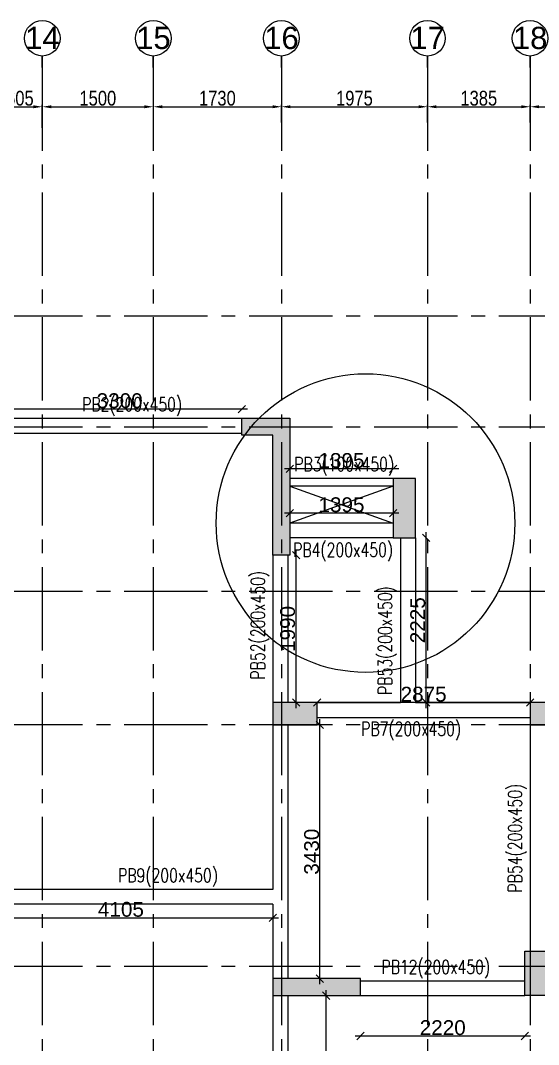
# Model space of a CAD drawing. Header units: millimetres. Extents: x 1277257 to 1543892, y 206696 to 309376.
# Drawn here: x 1384416 to 1391415, y 245724 to 259559 of the extents above; entities that cross this region are included whole.
import ezdxf
from ezdxf.enums import TextEntityAlignment as Align

# ---------------------------------------------------------------- set-up
doc = ezdxf.new("R2010")
doc.units = ezdxf.units.MM
doc.header["$LTSCALE"] = 500
doc.header["$MEASUREMENT"] = 0
doc.header["$PDMODE"] = 34
doc.linetypes.add('Site$0$CENTER2', pattern=[1.125, 0.75, -0.125, 0.125, -0.125])
doc.layers.get('Defpoints').update_dxf_attribs({"lineweight": 0})
for name, color, linetype, lineweight in [('CUT OUT', 1, 'Continuous', 13), ('GRID NO.', 7, 'Continuous', 20), ('TOWER COL HATCH', 253, 'Continuous', 20)]:
    doc.layers.add(name, color=color, linetype=linetype, lineweight=lineweight)
for name, color, linetype in [('GRID', 7, 'Continuous'), ('GRID DIM', 7, 'Continuous'), ('S-COLUMN-HATCH', 253, 'Continuous'), ('S-FRAMING PLAN', 4, 'Continuous'), ('T BEAM N', 3, 'Continuous'), ('TOWER AREA COLUMN.', 6, 'Continuous')]:
    doc.layers.add(name, color=color, linetype=linetype)
doc.styles.add('3mm', font='arial.ttf')
doc.styles.add('D50', font='arial.ttf', dxfattribs={"width": 0.8})
doc.styles.add('S-T', font='romans.shx')
doc.dimstyles.new('INNER DIM', dxfattribs={"dimtxt": 200, "dimasz": 120, "dimexe": 25, "dimexo": 25, "dimgap": 12, "dimtad": 1, "dimdec": 0, "dimrnd": 5, "dimzin": 0, "dimdsep": 46, "dimtxsty": 'D50', "dimcen": 0.09, "dimdle": 25, "dimclrt": 6, "dimadec": 0, "dimazin": 0, "dimtfac": 1, "dimtdec": 0, "dimtofl": 0, "dimtmove": 1, "dimatfit": 3, "dimfxl": 75, "dimtolj": 1, "dimtzin": 0, "dimarcsym": 0})
doc.dimstyles.new('PARAMVEER', dxfattribs={"dimtxt": 200, "dimasz": 100, "dimexe": 0, "dimexo": 25, "dimgap": 10, "dimtad": 1, "dimdec": 0, "dimrnd": 5, "dimzin": 0, "dimdsep": 46, "dimtxsty": '3mm', "dimblk": 'OBLIQUE', "dimcen": 0.09, "dimdle": 75, "dimclrd": 1, "dimclre": 1, "dimclrt": 3, "dimadec": 0, "dimazin": 0, "dimtfac": 1, "dimtdec": 0, "dimtmove": 1, "dimatfit": 3, "dimfxl": 100, "dimtolj": 1, "dimtzin": 0, "dimlwd": 18, "dimlwe": 5, "dimarcsym": 0})

# ---------------------------------------------------------------- blocks, each defined once
blk = doc.blocks.new('RW2952R')
at = {"layer": 'CUT OUT', "color": 1, "ltscale": 10}
for p, q in [((1389451, 253269), (1388056, 252769)), ((1388056, 253269), (1389451, 252769))]:
    blk.add_line(p, q, dxfattribs=at)
at = {"layer": 'S-FRAMING PLAN', "color": 3, "linetype": 'ByBlock', "lineweight": 20, "ltscale": 10}
for p, q in [((1384106, 254184), (1387406, 254184)), ((1384106, 253984), (1387406, 253984)), ((1389451, 253369), (1388056, 253369)), ((1389451, 253269), (1388056, 253269)), ((1389451, 252769), (1388056, 252769)), ((1389451, 252569), (1388056, 252569)), ((1389551, 252569), (1389551, 250344)), ((1389751, 252569), (1389751, 250344)), ((1387826, 252334), (1387826, 250344)), ((1388026, 252334), (1388026, 250344)), ((1388426, 250344), (1389551, 250344)), ((1389751, 250344), (1391301, 250344)), ((1388426, 250144), (1391301, 250144)), ((1387826, 250044), (1387826, 247819)), ((1388026, 250044), (1388026, 246614)), ((1391301, 250044), (1391301, 246984)), ((1387826, 247819), (1383721, 247819)), ((1387826, 247619), (1383721, 247619)), ((1387826, 247619), (1387826, 246614)), ((1389010, 246584), (1391231, 246584)), ((1387826, 246384), (1387826, 243244)), ((1388026, 246384), (1388026, 243244)), ((1389010, 246384), (1391231, 246384))]:
    blk.add_line(p, q, dxfattribs=at)
blk = doc.blocks.new('GRID MARK')
at = {"layer": 'GRID NO.', "const_width": 50}
blk.add_lwpolyline([(0, -541), (0, -891)], dxfattribs=at)
at = {"layer": 'GRID NO.'}
blk.add_circle((0, 0), 541, dxfattribs=at)
at = {"layer": 'GRID NO.', "style": 'D50', "width": 0.8}
blk.add_attdef('Y1', text='', height=500, dxfattribs=at).set_placement((-33, -267), align=Align.CENTER)
blk = doc.blocks.new('*D21')
at = {"layer": 'Defpoints', "color": 0, "linetype": 'Continuous', "transparency": 16777216}
for p in [(1384711, 258393), (1384106, 258082), (1384711, 258082)]:
    blk.add_point(p, dxfattribs=at)
at = {"layer": 'GRID DIM', "color": 0, "linetype": 'Continuous', "lineweight": -2, "transparency": 16777216}
for p, q in [((1384106, 258107), (1384106, 258418)), ((1384711, 258107), (1384711, 258418))]:
    blk.add_line(p, q, dxfattribs=at)
at = {"layer": 'GRID DIM', "linetype": 'Continuous', "lineweight": -2, "transparency": 16777216}
blk.add_line((1384226, 258393), (1384591, 258393), dxfattribs=at)
at = {"layer": 'GRID DIM', "linetype": 'Continuous', "transparency": 16777216}
for points in [[(1384226, 258413), (1384226, 258373), (1384106, 258393)], [(1384591, 258413), (1384591, 258373), (1384711, 258393)]]:
    blk.add_solid(points, dxfattribs=at)
at = {"layer": 'GRID DIM', "linetype": 'Continuous', "transparency": 16777216, "insert": (1384408, 258507), "char_height": 200, "attachment_point": 5, "style": 'D50'}
blk.add_mtext('\\A1;605', dxfattribs=at)
blk = doc.blocks.new('*D22')
at = {"layer": 'Defpoints', "color": 0, "linetype": 'Continuous', "transparency": 16777216}
for p in [(1386211, 258393), (1386211, 258155), (1384711, 258082)]:
    blk.add_point(p, dxfattribs=at)
at = {"layer": 'GRID DIM', "color": 0, "linetype": 'Continuous', "lineweight": -2, "transparency": 16777216}
for p, q in [((1384711, 258107), (1384711, 258418)), ((1386211, 258180), (1386211, 258418))]:
    blk.add_line(p, q, dxfattribs=at)
at = {"layer": 'GRID DIM', "linetype": 'Continuous', "lineweight": -2, "transparency": 16777216}
blk.add_line((1384831, 258393), (1386091, 258393), dxfattribs=at)
at = {"layer": 'GRID DIM', "linetype": 'Continuous', "transparency": 16777216}
for points in [[(1384831, 258413), (1384831, 258373), (1384711, 258393)], [(1386091, 258413), (1386091, 258373), (1386211, 258393)]]:
    blk.add_solid(points, dxfattribs=at)
at = {"layer": 'GRID DIM', "linetype": 'Continuous', "transparency": 16777216, "insert": (1385461, 258507), "char_height": 200, "attachment_point": 5, "style": 'D50'}
blk.add_mtext('\\A1;1500', dxfattribs=at)
blk = doc.blocks.new('*D23')
at = {"layer": 'Defpoints', "color": 0, "linetype": 'Continuous', "transparency": 16777216}
for p in [(1387941, 258393), (1386211, 258155), (1387941, 258155)]:
    blk.add_point(p, dxfattribs=at)
at = {"layer": 'GRID DIM', "color": 0, "linetype": 'Continuous', "lineweight": -2, "transparency": 16777216}
for p, q in [((1386211, 258180), (1386211, 258418)), ((1387941, 258180), (1387941, 258418))]:
    blk.add_line(p, q, dxfattribs=at)
at = {"layer": 'GRID DIM', "linetype": 'Continuous', "lineweight": -2, "transparency": 16777216}
blk.add_line((1386331, 258393), (1387821, 258393), dxfattribs=at)
at = {"layer": 'GRID DIM', "linetype": 'Continuous', "transparency": 16777216}
for points in [[(1386331, 258413), (1386331, 258373), (1386211, 258393)], [(1387821, 258413), (1387821, 258373), (1387941, 258393)]]:
    blk.add_solid(points, dxfattribs=at)
at = {"layer": 'GRID DIM', "linetype": 'Continuous', "transparency": 16777216, "insert": (1387076, 258507), "char_height": 200, "attachment_point": 5, "style": 'D50'}
blk.add_mtext('\\A1;1730', dxfattribs=at)
blk = doc.blocks.new('*D24')
at = {"layer": 'Defpoints', "color": 0, "linetype": 'Continuous', "transparency": 16777216}
for p in [(1389916, 258393), (1387941, 258155), (1389916, 258155)]:
    blk.add_point(p, dxfattribs=at)
at = {"layer": 'GRID DIM', "color": 0, "linetype": 'Continuous', "lineweight": -2, "transparency": 16777216}
for p, q in [((1387941, 258180), (1387941, 258418)), ((1389916, 258180), (1389916, 258418))]:
    blk.add_line(p, q, dxfattribs=at)
at = {"layer": 'GRID DIM', "linetype": 'Continuous', "lineweight": -2, "transparency": 16777216}
blk.add_line((1388061, 258393), (1389796, 258393), dxfattribs=at)
at = {"layer": 'GRID DIM', "linetype": 'Continuous', "transparency": 16777216}
for points in [[(1388061, 258413), (1388061, 258373), (1387941, 258393)], [(1389796, 258413), (1389796, 258373), (1389916, 258393)]]:
    blk.add_solid(points, dxfattribs=at)
at = {"layer": 'GRID DIM', "linetype": 'Continuous', "transparency": 16777216, "insert": (1388928, 258507), "char_height": 200, "attachment_point": 5, "style": 'D50'}
blk.add_mtext('\\A1;1975', dxfattribs=at)
blk = doc.blocks.new('*D25')
at = {"layer": 'Defpoints', "color": 0, "linetype": 'Continuous', "transparency": 16777216}
for p in [(1391301, 258393), (1389916, 258155), (1391301, 258155)]:
    blk.add_point(p, dxfattribs=at)
at = {"layer": 'GRID DIM', "color": 0, "linetype": 'Continuous', "lineweight": -2, "transparency": 16777216}
for p, q in [((1389916, 258180), (1389916, 258418)), ((1391301, 258180), (1391301, 258418))]:
    blk.add_line(p, q, dxfattribs=at)
at = {"layer": 'GRID DIM', "linetype": 'Continuous', "lineweight": -2, "transparency": 16777216}
blk.add_line((1390036, 258393), (1391181, 258393), dxfattribs=at)
at = {"layer": 'GRID DIM', "linetype": 'Continuous', "transparency": 16777216}
for points in [[(1390036, 258413), (1390036, 258373), (1389916, 258393)], [(1391181, 258413), (1391181, 258373), (1391301, 258393)]]:
    blk.add_solid(points, dxfattribs=at)
at = {"layer": 'GRID DIM', "linetype": 'Continuous', "transparency": 16777216, "insert": (1390608, 258507), "char_height": 200, "attachment_point": 5, "style": 'D50'}
blk.add_mtext('\\A1;1385', dxfattribs=at)
blk = doc.blocks.new('*D26')
at = {"layer": 'Defpoints', "color": 0, "linetype": 'Continuous', "transparency": 16777216}
for p in [(1394831, 258393), (1391301, 258155), (1394831, 257871)]:
    blk.add_point(p, dxfattribs=at)
at = {"layer": 'GRID DIM', "color": 0, "linetype": 'Continuous', "lineweight": -2, "transparency": 16777216}
for p, q in [((1391301, 258180), (1391301, 258418)), ((1394831, 257896), (1394831, 258418))]:
    blk.add_line(p, q, dxfattribs=at)
at = {"layer": 'GRID DIM', "linetype": 'Continuous', "lineweight": -2, "transparency": 16777216}
blk.add_line((1391421, 258393), (1394711, 258393), dxfattribs=at)
at = {"layer": 'GRID DIM', "linetype": 'Continuous', "transparency": 16777216}
for points in [[(1391421, 258413), (1391421, 258373), (1391301, 258393)], [(1394711, 258413), (1394711, 258373), (1394831, 258393)]]:
    blk.add_solid(points, dxfattribs=at)
at = {"layer": 'GRID DIM', "linetype": 'Continuous', "transparency": 16777216, "insert": (1393066, 258507), "char_height": 200, "attachment_point": 5, "style": 'D50'}
blk.add_mtext('\\A1;3530', dxfattribs=at)
blk = doc.blocks.new('3tgra')
at = {"layer": 'TOWER COL HATCH'}
h = blk.add_hatch(color=253, dxfattribs=at)
h.dxf.hatch_style = 1
h.paths.add_polyline_path([(1387406, 93642), (1388056, 93642), (1388056, 91792), (1387826, 91792), (1387826, 93412), (1387406, 93412)])
h = blk.add_hatch(color=253, dxfattribs=at)
h.dxf.hatch_style = 1
h.paths.add_polyline_path([(1389451, 92027), (1389751, 92027), (1389751, 92827), (1389451, 92827)])
h = blk.add_hatch(color=253, dxfattribs=at)
h.dxf.hatch_style = 1
h.paths.add_polyline_path([(1388426, 89502), (1388426, 89802), (1387826, 89802), (1387826, 89502)])
h = blk.add_hatch(color=253, dxfattribs=at)
h.dxf.hatch_style = 1
h.paths.add_polyline_path([(1391901, 89502), (1391901, 89802), (1391301, 89802), (1391301, 89502)])
h = blk.add_hatch(color=253, dxfattribs=at)
h.dxf.hatch_style = 1
h.paths.add_polyline_path([(1391531, 85842), (1391231, 85842), (1391231, 86442), (1391531, 86442)])
h = blk.add_hatch(color=253, dxfattribs=at)
h.dxf.hatch_style = 1
h.paths.add_polyline_path([(1389011, 85842), (1389011, 86072), (1387826, 86072), (1387826, 85842)])
at = {"layer": 'TOWER AREA COLUMN.', "color": 4}
blk.add_lwpolyline([(1387406, 93642), (1388056, 93642), (1388056, 91792), (1387826, 91792), (1387826, 93412), (1387406, 93412), (1387406, 93642)], dxfattribs=at)
for points in [[(1389451, 92027), (1389751, 92027), (1389751, 92827), (1389451, 92827)], [(1388426, 89502), (1388426, 89802), (1387826, 89802), (1387826, 89502)], [(1391901, 89502), (1391901, 89802), (1391301, 89802), (1391301, 89502)], [(1391531, 85842), (1391231, 85842), (1391231, 86442), (1391531, 86442)], [(1389011, 85842), (1389011, 86072), (1387826, 86072), (1387826, 85842)]]:
    blk.add_lwpolyline(points, close=True, dxfattribs=at)
blk = doc.blocks.new('_Oblique')
at = {"color": 0, "linetype": 'ByBlock', "lineweight": -2}
blk.add_line((-0.5, -0.5), (0.5, 0.5), dxfattribs=at)
blk = doc.blocks.new('*D351')
at = {"layer": 'Defpoints', "color": 0, "ltscale": 10, "transparency": 16777216}
for p in [(1388026, 246384), (1388545, 246384), (1388026, 243244)]:
    blk.add_point(p, dxfattribs=at)
at = {"layer": 'S-COLUMN-HATCH', "color": 1, "linetype": 'Continuous', "lineweight": 18, "ltscale": 10, "transparency": 16777216}
blk.add_line((1388545, 243169), (1388545, 246459), dxfattribs=at)
at = {"layer": 'S-COLUMN-HATCH', "color": 3, "linetype": 'Continuous', "lineweight": 5, "ltscale": 10, "transparency": 16777216}
for p, q in [((1388545, 246384), (1388545, 246384)), ((1388545, 243244), (1388545, 243244))]:
    blk.add_line(p, q, dxfattribs=at)
at = {"layer": 'S-COLUMN-HATCH', "color": 1, "lineweight": 18, "ltscale": 10, "transparency": 16777216, "xscale": 100, "yscale": 100, "zscale": 100}
for p, rotation in [((1388545, 246384), 90), ((1388545, 243244), 270)]:
    blk.add_blockref('_Oblique', p, dxfattribs=dict(at, rotation=rotation))
at = {"layer": 'S-COLUMN-HATCH', "color": 1, "ltscale": 10, "transparency": 16777216, "insert": (1388433, 244814), "char_height": 200, "attachment_point": 5, "rotation": 90, "style": '3mm'}
blk.add_mtext('\\A1;3140', dxfattribs=at)
blk = doc.blocks.new('*D352')
at = {"layer": 'Defpoints', "color": 0, "ltscale": 10, "transparency": 16777216}
for p in [(1388026, 250044), (1388462, 250044), (1388026, 246614)]:
    blk.add_point(p, dxfattribs=at)
at = {"layer": 'S-COLUMN-HATCH', "color": 1, "linetype": 'Continuous', "lineweight": 18, "ltscale": 10, "transparency": 16777216}
blk.add_line((1388462, 246539), (1388462, 250119), dxfattribs=at)
at = {"layer": 'S-COLUMN-HATCH', "color": 3, "linetype": 'Continuous', "lineweight": 5, "ltscale": 10, "transparency": 16777216}
for p, q in [((1388462, 250044), (1388462, 250044)), ((1388462, 246614), (1388462, 246614))]:
    blk.add_line(p, q, dxfattribs=at)
at = {"layer": 'S-COLUMN-HATCH', "color": 1, "lineweight": 18, "ltscale": 10, "transparency": 16777216, "xscale": 100, "yscale": 100, "zscale": 100}
for p, rotation in [((1388462, 250044), 90), ((1388462, 246614), 270)]:
    blk.add_blockref('_Oblique', p, dxfattribs=dict(at, rotation=rotation))
at = {"layer": 'S-COLUMN-HATCH', "color": 1, "ltscale": 10, "transparency": 16777216, "insert": (1388350, 248329), "char_height": 200, "attachment_point": 5, "rotation": 90, "style": '3mm'}
blk.add_mtext('\\A1;3430', dxfattribs=at)
blk = doc.blocks.new('*D353')
at = {"layer": 'Defpoints', "color": 0, "ltscale": 10, "transparency": 16777216}
for p in [(1388026, 252334), (1388139, 252334), (1388026, 250344)]:
    blk.add_point(p, dxfattribs=at)
at = {"layer": 'S-COLUMN-HATCH', "color": 1, "linetype": 'Continuous', "lineweight": 18, "ltscale": 10, "transparency": 16777216}
blk.add_line((1388139, 250269), (1388139, 252409), dxfattribs=at)
at = {"layer": 'S-COLUMN-HATCH', "color": 3, "linetype": 'Continuous', "lineweight": 5, "ltscale": 10, "transparency": 16777216}
for p, q in [((1388138, 252334), (1388139, 252334)), ((1388138, 250344), (1388139, 250344))]:
    blk.add_line(p, q, dxfattribs=at)
at = {"layer": 'S-COLUMN-HATCH', "color": 1, "lineweight": 18, "ltscale": 10, "transparency": 16777216, "xscale": 100, "yscale": 100, "zscale": 100}
for p, rotation in [((1388139, 252334), 90), ((1388139, 250344), 270)]:
    blk.add_blockref('_Oblique', p, dxfattribs=dict(at, rotation=rotation))
at = {"layer": 'S-COLUMN-HATCH', "color": 1, "ltscale": 10, "transparency": 16777216, "insert": (1388026, 251339), "char_height": 200, "attachment_point": 5, "rotation": 90, "style": '3mm'}
blk.add_mtext('\\A1;1990', dxfattribs=at)
blk = doc.blocks.new('*D354')
at = {"layer": 'Defpoints', "color": 0, "ltscale": 10, "transparency": 16777216}
for p in [(1388056, 253501), (1388056, 253369), (1389451, 253369)]:
    blk.add_point(p, dxfattribs=at)
at = {"layer": 'S-COLUMN-HATCH', "color": 1, "linetype": 'Continuous', "lineweight": 18, "ltscale": 10, "transparency": 16777216}
blk.add_line((1389526, 253501), (1387981, 253501), dxfattribs=at)
at = {"layer": 'S-COLUMN-HATCH', "color": 3, "linetype": 'Continuous', "lineweight": 5, "ltscale": 10, "transparency": 16777216}
for p, q in [((1388056, 253500), (1388056, 253501)), ((1389451, 253500), (1389451, 253501))]:
    blk.add_line(p, q, dxfattribs=at)
at = {"layer": 'S-COLUMN-HATCH', "color": 1, "lineweight": 18, "ltscale": 10, "transparency": 16777216, "xscale": 100, "yscale": 100, "zscale": 100, "rotation": 180}
blk.add_blockref('_Oblique', (1388056, 253501), dxfattribs=at)
at = {"layer": 'S-COLUMN-HATCH', "color": 1, "lineweight": 18, "ltscale": 10, "transparency": 16777216, "xscale": 100, "yscale": 100, "zscale": 100}
blk.add_blockref('_Oblique', (1389451, 253501), dxfattribs=at)
at = {"layer": 'S-COLUMN-HATCH', "color": 1, "ltscale": 10, "transparency": 16777216, "insert": (1388753, 253613), "char_height": 200, "attachment_point": 5, "style": '3mm'}
blk.add_mtext('\\A1;1395', dxfattribs=at)
blk = doc.blocks.new('*D355')
at = {"layer": 'Defpoints', "color": 0, "ltscale": 10, "transparency": 16777216}
for p in [(1388056, 252902), (1388056, 252769), (1389451, 252769)]:
    blk.add_point(p, dxfattribs=at)
at = {"layer": 'S-COLUMN-HATCH', "color": 1, "linetype": 'Continuous', "lineweight": 18, "ltscale": 10, "transparency": 16777216}
blk.add_line((1389526, 252902), (1387981, 252902), dxfattribs=at)
at = {"layer": 'S-COLUMN-HATCH', "color": 3, "linetype": 'Continuous', "lineweight": 5, "ltscale": 10, "transparency": 16777216}
for p, q in [((1388056, 252902), (1388056, 252902)), ((1389451, 252902), (1389451, 252902))]:
    blk.add_line(p, q, dxfattribs=at)
at = {"layer": 'S-COLUMN-HATCH', "color": 1, "lineweight": 18, "ltscale": 10, "transparency": 16777216, "xscale": 100, "yscale": 100, "zscale": 100, "rotation": 180}
blk.add_blockref('_Oblique', (1388056, 252902), dxfattribs=at)
at = {"layer": 'S-COLUMN-HATCH', "color": 1, "lineweight": 18, "ltscale": 10, "transparency": 16777216, "xscale": 100, "yscale": 100, "zscale": 100}
blk.add_blockref('_Oblique', (1389451, 252902), dxfattribs=at)
at = {"layer": 'S-COLUMN-HATCH', "color": 1, "ltscale": 10, "transparency": 16777216, "insert": (1388753, 253015), "char_height": 200, "attachment_point": 5, "style": '3mm'}
blk.add_mtext('\\A1;1395', dxfattribs=at)
blk = doc.blocks.new('*D356')
at = {"layer": 'Defpoints', "color": 0, "ltscale": 10, "transparency": 16777216}
for p in [(1384106, 254309), (1384106, 254184), (1387406, 254184)]:
    blk.add_point(p, dxfattribs=at)
at = {"layer": 'S-COLUMN-HATCH', "color": 1, "linetype": 'Continuous', "lineweight": 18, "ltscale": 10, "transparency": 16777216}
blk.add_line((1387481, 254309), (1384031, 254309), dxfattribs=at)
at = {"layer": 'S-COLUMN-HATCH', "color": 3, "linetype": 'Continuous', "lineweight": 5, "ltscale": 10, "transparency": 16777216}
for p, q in [((1384106, 254309), (1384106, 254309)), ((1387406, 254309), (1387406, 254309))]:
    blk.add_line(p, q, dxfattribs=at)
at = {"layer": 'S-COLUMN-HATCH', "color": 1, "lineweight": 18, "ltscale": 10, "transparency": 16777216, "xscale": 100, "yscale": 100, "zscale": 100, "rotation": 180}
blk.add_blockref('_Oblique', (1384106, 254309), dxfattribs=at)
at = {"layer": 'S-COLUMN-HATCH', "color": 1, "lineweight": 18, "ltscale": 10, "transparency": 16777216, "xscale": 100, "yscale": 100, "zscale": 100}
blk.add_blockref('_Oblique', (1387406, 254309), dxfattribs=at)
at = {"layer": 'S-COLUMN-HATCH', "color": 1, "ltscale": 10, "transparency": 16777216, "insert": (1385756, 254421), "char_height": 200, "attachment_point": 5, "style": '3mm'}
blk.add_mtext('\\A1;3300', dxfattribs=at)
blk = doc.blocks.new('*D378')
at = {"layer": 'Defpoints', "color": 0, "ltscale": 10, "transparency": 16777216}
for p in [(1388426, 250344), (1388426, 250144), (1391301, 250144)]:
    blk.add_point(p, dxfattribs=at)
at = {"layer": 'S-COLUMN-HATCH', "color": 1, "linetype": 'Continuous', "lineweight": 18, "ltscale": 10, "transparency": 16777216}
blk.add_line((1391376, 250344), (1388351, 250344), dxfattribs=at)
at = {"layer": 'S-COLUMN-HATCH', "color": 3, "linetype": 'Continuous', "lineweight": 5, "ltscale": 10, "transparency": 16777216}
for p, q in [((1388426, 250344), (1388426, 250344)), ((1391301, 250344), (1391301, 250344))]:
    blk.add_line(p, q, dxfattribs=at)
at = {"layer": 'S-COLUMN-HATCH', "color": 1, "lineweight": 18, "ltscale": 10, "transparency": 16777216, "xscale": 100, "yscale": 100, "zscale": 100, "rotation": 180}
blk.add_blockref('_Oblique', (1388426, 250344), dxfattribs=at)
at = {"layer": 'S-COLUMN-HATCH', "color": 1, "lineweight": 18, "ltscale": 10, "transparency": 16777216, "xscale": 100, "yscale": 100, "zscale": 100}
blk.add_blockref('_Oblique', (1391301, 250344), dxfattribs=at)
at = {"layer": 'S-COLUMN-HATCH', "color": 1, "ltscale": 10, "transparency": 16777216, "insert": (1389863, 250456), "char_height": 200, "attachment_point": 5, "style": '3mm'}
blk.add_mtext('\\A1;2875', dxfattribs=at)
blk = doc.blocks.new('*D379')
at = {"layer": 'Defpoints', "color": 0, "ltscale": 10, "transparency": 16777216}
for p in [(1391301, 250049), (1391901, 250049), (1391301, 246984)]:
    blk.add_point(p, dxfattribs=at)
at = {"layer": 'S-COLUMN-HATCH', "color": 3, "linetype": 'Continuous', "lineweight": 5, "ltscale": 10, "transparency": 16777216}
for p, q in [((1391900, 250049), (1391901, 250049)), ((1391900, 246984), (1391901, 246984))]:
    blk.add_line(p, q, dxfattribs=at)
at = {"layer": 'S-COLUMN-HATCH', "color": 1, "linetype": 'Continuous', "lineweight": 18, "ltscale": 10, "transparency": 16777216}
blk.add_line((1391901, 246909), (1391901, 250124), dxfattribs=at)
at = {"layer": 'S-COLUMN-HATCH', "color": 1, "lineweight": 18, "ltscale": 10, "transparency": 16777216, "xscale": 100, "yscale": 100, "zscale": 100}
for p, rotation in [((1391901, 250049), 90), ((1391901, 246984), 270)]:
    blk.add_blockref('_Oblique', p, dxfattribs=dict(at, rotation=rotation))
at = {"layer": 'S-COLUMN-HATCH', "color": 1, "ltscale": 10, "transparency": 16777216, "insert": (1391788, 248516), "char_height": 200, "attachment_point": 5, "rotation": 90, "style": '3mm'}
blk.add_mtext('\\A1;3065', dxfattribs=at)
blk = doc.blocks.new('*D380')
at = {"layer": 'Defpoints', "color": 0, "ltscale": 10, "transparency": 16777216}
for p in [(1389011, 246384), (1391231, 246384), (1389011, 245839)]:
    blk.add_point(p, dxfattribs=at)
at = {"layer": 'S-COLUMN-HATCH', "color": 1, "linetype": 'Continuous', "lineweight": 18, "ltscale": 10, "transparency": 16777216}
blk.add_line((1391306, 245839), (1388936, 245839), dxfattribs=at)
at = {"layer": 'S-COLUMN-HATCH', "color": 3, "linetype": 'Continuous', "lineweight": 5, "ltscale": 10, "transparency": 16777216}
for p, q in [((1389011, 245839), (1389011, 245839)), ((1391231, 245839), (1391231, 245839))]:
    blk.add_line(p, q, dxfattribs=at)
at = {"layer": 'S-COLUMN-HATCH', "color": 1, "lineweight": 18, "ltscale": 10, "transparency": 16777216, "xscale": 100, "yscale": 100, "zscale": 100, "rotation": 180}
blk.add_blockref('_Oblique', (1389011, 245839), dxfattribs=at)
at = {"layer": 'S-COLUMN-HATCH', "color": 1, "lineweight": 18, "ltscale": 10, "transparency": 16777216, "xscale": 100, "yscale": 100, "zscale": 100}
blk.add_blockref('_Oblique', (1391231, 245839), dxfattribs=at)
at = {"layer": 'S-COLUMN-HATCH', "color": 1, "ltscale": 10, "transparency": 16777216, "insert": (1390121, 245951), "char_height": 200, "attachment_point": 5, "style": '3mm'}
blk.add_mtext('\\A1;2220', dxfattribs=at)
blk = doc.blocks.new('*D415')
at = {"layer": 'Defpoints', "color": 0, "ltscale": 10, "transparency": 16777216}
for p in [(1383721, 247619), (1387826, 247619), (1387826, 247437)]:
    blk.add_point(p, dxfattribs=at)
at = {"layer": 'S-COLUMN-HATCH', "color": 1, "linetype": 'Continuous', "lineweight": 18, "ltscale": 10, "transparency": 16777216}
blk.add_line((1383646, 247437), (1387901, 247437), dxfattribs=at)
at = {"layer": 'S-COLUMN-HATCH', "color": 3, "linetype": 'Continuous', "lineweight": 5, "ltscale": 10, "transparency": 16777216}
for p, q in [((1383721, 247437), (1383721, 247437)), ((1387826, 247437), (1387826, 247437))]:
    blk.add_line(p, q, dxfattribs=at)
at = {"layer": 'S-COLUMN-HATCH', "color": 1, "lineweight": 18, "ltscale": 10, "transparency": 16777216, "xscale": 100, "yscale": 100, "zscale": 100, "rotation": 180}
blk.add_blockref('_Oblique', (1383721, 247437), dxfattribs=at)
at = {"layer": 'S-COLUMN-HATCH', "color": 1, "lineweight": 18, "ltscale": 10, "transparency": 16777216, "xscale": 100, "yscale": 100, "zscale": 100}
blk.add_blockref('_Oblique', (1387826, 247437), dxfattribs=at)
at = {"layer": 'S-COLUMN-HATCH', "color": 1, "ltscale": 10, "transparency": 16777216, "insert": (1385773, 247549), "char_height": 200, "attachment_point": 5, "style": '3mm'}
blk.add_mtext('\\A1;4105', dxfattribs=at)
blk = doc.blocks.new('*D425')
at = {"layer": 'Defpoints', "color": 0, "ltscale": 10, "transparency": 16777216}
for p in [(1389751, 252569), (1389897, 252569), (1389751, 250344)]:
    blk.add_point(p, dxfattribs=at)
at = {"layer": 'S-COLUMN-HATCH', "color": 1, "linetype": 'Continuous', "lineweight": 18, "ltscale": 10, "transparency": 16777216}
blk.add_line((1389897, 250269), (1389897, 252644), dxfattribs=at)
at = {"layer": 'S-COLUMN-HATCH', "color": 3, "linetype": 'Continuous', "lineweight": 5, "ltscale": 10, "transparency": 16777216}
for p, q in [((1389896, 252569), (1389897, 252569)), ((1389896, 250344), (1389897, 250344))]:
    blk.add_line(p, q, dxfattribs=at)
at = {"layer": 'S-COLUMN-HATCH', "color": 1, "lineweight": 18, "ltscale": 10, "transparency": 16777216, "xscale": 100, "yscale": 100, "zscale": 100}
for p, rotation in [((1389897, 252569), 90), ((1389897, 250344), 270)]:
    blk.add_blockref('_Oblique', p, dxfattribs=dict(at, rotation=rotation))
at = {"layer": 'S-COLUMN-HATCH', "color": 1, "ltscale": 10, "transparency": 16777216, "insert": (1389784, 251456), "char_height": 200, "attachment_point": 5, "rotation": 90, "style": '3mm'}
blk.add_mtext('\\A1;2225', dxfattribs=at)
blk = doc.blocks.new('*D433')
at = {"layer": 'Defpoints', "color": 0, "ltscale": 10, "transparency": 16777216}
for p in [(1363881, 251964), (1394416, 251964), (1394416, 250344)]:
    blk.add_point(p, dxfattribs=at)
at = {"layer": 'S-COLUMN-HATCH', "color": 1, "linetype": 'Continuous', "lineweight": 18, "ltscale": 10, "transparency": 16777216}
blk.add_line((1363881, 250269), (1363881, 252039), dxfattribs=at)
at = {"layer": 'S-COLUMN-HATCH', "color": 3, "linetype": 'Continuous', "lineweight": 5, "ltscale": 10, "transparency": 16777216}
for p, q in [((1363881, 251964), (1363881, 251964)), ((1363881, 250344), (1363881, 250344))]:
    blk.add_line(p, q, dxfattribs=at)
at = {"layer": 'S-COLUMN-HATCH', "color": 1, "lineweight": 18, "ltscale": 10, "transparency": 16777216, "xscale": 100, "yscale": 100, "zscale": 100}
for p, rotation in [((1363881, 251964), 90), ((1363881, 250344), 270)]:
    blk.add_blockref('_Oblique', p, dxfattribs=dict(at, rotation=rotation))
at = {"layer": 'S-COLUMN-HATCH', "color": 1, "ltscale": 10, "transparency": 16777216, "insert": (1363769, 251154), "char_height": 200, "attachment_point": 5, "rotation": 90, "style": '3mm'}
blk.add_mtext('\\A1;1620', dxfattribs=at)
blk = doc.blocks.new('EEE')
at = {"layer": 'GRID', "color": 16, "linetype": 'Site$0$CENTER2', "ltscale": 3}
for points in [[(1384710.6, 258923.2), (1384710.6, 223711.9)], [(1386210.6, 258923.2), (1386210.6, 223711.9)], [(1387940.6, 258923.2), (1387940.6, 223711.9)], [(1389915.6, 258923.2), (1389915.6, 223711.9)], [(1391300.6, 258923.2), (1391300.6, 223711.9)], [(1363880.9, 255568.6), (1442964.5, 255568.6)], [(1363880.9, 254068.6), (1442964.5, 254068.6)], [(1363880.9, 251848.8), (1442964.5, 251848.8)], [(1363880.9, 250048.6), (1442964.5, 250048.6)], [(1363880.9, 246783.6), (1442964.5, 246783.6)]]:
    blk.add_lwpolyline(points, dxfattribs=at)
at = {"layer": 'GRID NO.'}
ref = blk.add_blockref('GRID MARK', (1384710.6, 259318.5), dxfattribs=dict(at, xscale=0.4435200000032785, yscale=0.4435200000032785, zscale=0.4435200000032785))
ref.add_attrib('Y1', '14', dxfattribs={"height": 300, "style": 'D50'}).set_placement((1384711.7, 259172.9), align=Align.CENTER)
ref = blk.add_blockref('GRID MARK', (1386210.6, 259318.5), dxfattribs=dict(at, xscale=0.4435200000032785, yscale=0.4435200000032785, zscale=0.4435200000032785))
ref.add_attrib('Y1', '15', dxfattribs={"height": 300, "style": 'D50'}).set_placement((1386211.7, 259172.9), align=Align.CENTER)
ref = blk.add_blockref('GRID MARK', (1387940.6, 259318.5), dxfattribs=dict(at, xscale=0.4435200000032785, yscale=0.4435200000032785, zscale=0.4435200000032785))
ref.add_attrib('Y1', '16', dxfattribs={"height": 300, "style": 'D50'}).set_placement((1387941.7, 259172.9), align=Align.CENTER)
ref = blk.add_blockref('GRID MARK', (1389915.6, 259318.5), dxfattribs=dict(at, xscale=0.4435200000032785, yscale=0.4435200000032785, zscale=0.4435200000032785))
ref.add_attrib('Y1', '17', dxfattribs={"height": 300, "style": 'D50'}).set_placement((1389916.7, 259172.9), align=Align.CENTER)
ref = blk.add_blockref('GRID MARK', (1391300.6, 259318.5), dxfattribs=dict(at, xscale=0.4435200000032785, yscale=0.4435200000032785, zscale=0.4435200000032785))
ref.add_attrib('Y1', '18', dxfattribs={"height": 300, "style": 'D50'}).set_placement((1391301.7, 259172.9), align=Align.CENTER)
at = {"layer": 'GRID DIM', "color": 0, "linetype": 'Continuous'}
for base, p1, p2, picture, middle in [((1384710.6, 258393.3), (1384105.6, 258082.3), (1384710.6, 258082.3), '*D21', (1384408.1, 258507.4)), ((1386210.6, 258393.3), (1384710.6, 258082.3), (1386210.6, 258155.3), '*D22', (1385460.6, 258507.4)), ((1387940.6, 258393.3), (1386210.6, 258155.3), (1387940.6, 258155.3), '*D23', (1387075.6, 258507.5)), ((1389915.6, 258393.3), (1387940.6, 258155.3), (1389915.6, 258155.3), '*D24', (1388928.1, 258507.4)), ((1391300.6, 258393.3), (1389915.6, 258155.3), (1391300.6, 258155.3), '*D25', (1390608.1, 258507.5)), ((1394830.6, 258393.3), (1391300.6, 258155.3), (1394830.6, 257871.3), '*D26', (1393065.6, 258507.5))]:
    dim = blk.add_linear_dim(base=base, p1=p1, p2=p2, dimstyle='INNER DIM', override={"dimclrd": 256, "dimclrt": 256}, dxfattribs=at)
    dim.commit()
    dim.dimension.update_dxf_attribs({"geometry": picture, "text_midpoint": middle})

msp = doc.modelspace()

# ---------------------------------------------------------------- linework, layer by layer
at = {"layer": 'S-COLUMN-HATCH', "color": 4, "ltscale": 10}
msp.add_circle((1389077.7, 252768.8), 2017.4, dxfattribs=at)

# ---------------------------------------------------------------- block references
at = {"layer": 'CUT OUT', "color": 4}
msp.add_blockref('3tgra', (0, 160542.1), dxfattribs=at)
at = {"layer": 'GRID', "color": 4}
msp.add_blockref('EEE', (0, 0), dxfattribs=at)
at = {"layer": 'S-COLUMN-HATCH', "color": 4}
msp.add_blockref('RW2952R', (0, 0), dxfattribs=at)

# ---------------------------------------------------------------- texts
at = {"layer": 'T BEAM N', "color": 7, "lineweight": 0, "style": 'S-T', "width": 0.75}
for s, p in [('PB2(200x450)', (1385249.3, 254278.8)), ('PB3(100x450)', (1388114.2, 253472)), ('PB4(200x450)', (1388099.9, 252314.4)), ('PB7(200x450)', (1389019.1, 249896.2)), ('PB9(200x450)', (1385733.7, 247915.3)), ('PB12(200x450)', (1389292.2, 246680.5))]:
    msp.add_text(s, height=185, dxfattribs=at).set_placement(p)
for s, p in [('PB52(200x450)', (1387715.2, 250654.7)), ('PB53(200x450)', (1389435.3, 250447.8)), ('PB54(200x450)', (1391190.2, 247778.2))]:
    msp.add_text(s, height=185, rotation=90, dxfattribs=at).set_placement(p)

# ---------------------------------------------------------------- dimensions: what is measured, and where the dimension line sits
at = {"layer": 'S-COLUMN-HATCH', "color": 4, "ltscale": 10}
for base, p1, p2, picture, middle in [((1384105.6, 254309), (1387405.6, 254183.6), (1384105.6, 254183.6), '*D356', (1385755.6, 254421.2)), ((1388055.6, 253500.6), (1389450.6, 253368.8), (1388055.6, 253368.8), '*D354', (1388753.1, 253612.8)), ((1388055.6, 252902.5), (1389450.6, 252768.8), (1388055.6, 252768.8), '*D355', (1388753.1, 253014.6)), ((1388425.6, 250343.8), (1391300.6, 250143.8), (1388425.6, 250143.8), '*D378', (1389863.1, 250455.9)), ((1387825.6, 247437.3), (1383720.6, 247618.6), (1387825.6, 247618.6), '*D415', (1385773.1, 247549.4)), ((1389010.6, 245838.9), (1391230.6, 246383.8), (1389010.6, 246383.8), '*D380', (1390120.6, 245951))]:
    dim = msp.add_linear_dim(base=base, p1=p1, p2=p2, dimstyle='PARAMVEER', override={"dimpost": '\\X', "dimclre": 3, "dimclrt": 1, "dimfxl": 0.15, "dimfxlon": 1, "dimarcsym": 1}, dxfattribs=at)
    dim.commit()
    dim.dimension.update_dxf_attribs({"geometry": picture, "text_midpoint": middle})
for base, p1, p2, picture, middle in [((1389896.5, 252568.8), (1389750.6, 250343.8), (1389750.6, 252568.8), '*D425', (1389784.4, 251456.3)), ((1388138.6, 252333.6), (1388025.6, 250343.8), (1388025.6, 252333.6), '*D353', (1388026.5, 251338.7)), ((1363880.9, 251963.8), (1394415.6, 250343.8), (1394415.6, 251963.8), '*D433', (1363768.8, 251153.8)), ((1388461.9, 250043.8), (1388025.6, 246613.8), (1388025.6, 250043.8), '*D352', (1388349.7, 248328.8)), ((1391900.6, 250048.6), (1391300.6, 246983.8), (1391300.6, 250048.6), '*D379', (1391788.4, 248516.2)), ((1388545.1, 246383.8), (1388025.6, 243243.8), (1388025.6, 246383.8), '*D351', (1388432.9, 244813.8))]:
    dim = msp.add_linear_dim(base=base, p1=p1, p2=p2, angle=90, dimstyle='PARAMVEER', override={"dimpost": '\\X', "dimclre": 3, "dimclrt": 1, "dimfxl": 0.15, "dimfxlon": 1, "dimarcsym": 1}, dxfattribs=at)
    dim.commit()
    dim.dimension.update_dxf_attribs({"geometry": picture, "text_midpoint": middle})

doc.saveas('drawing.dxf')
